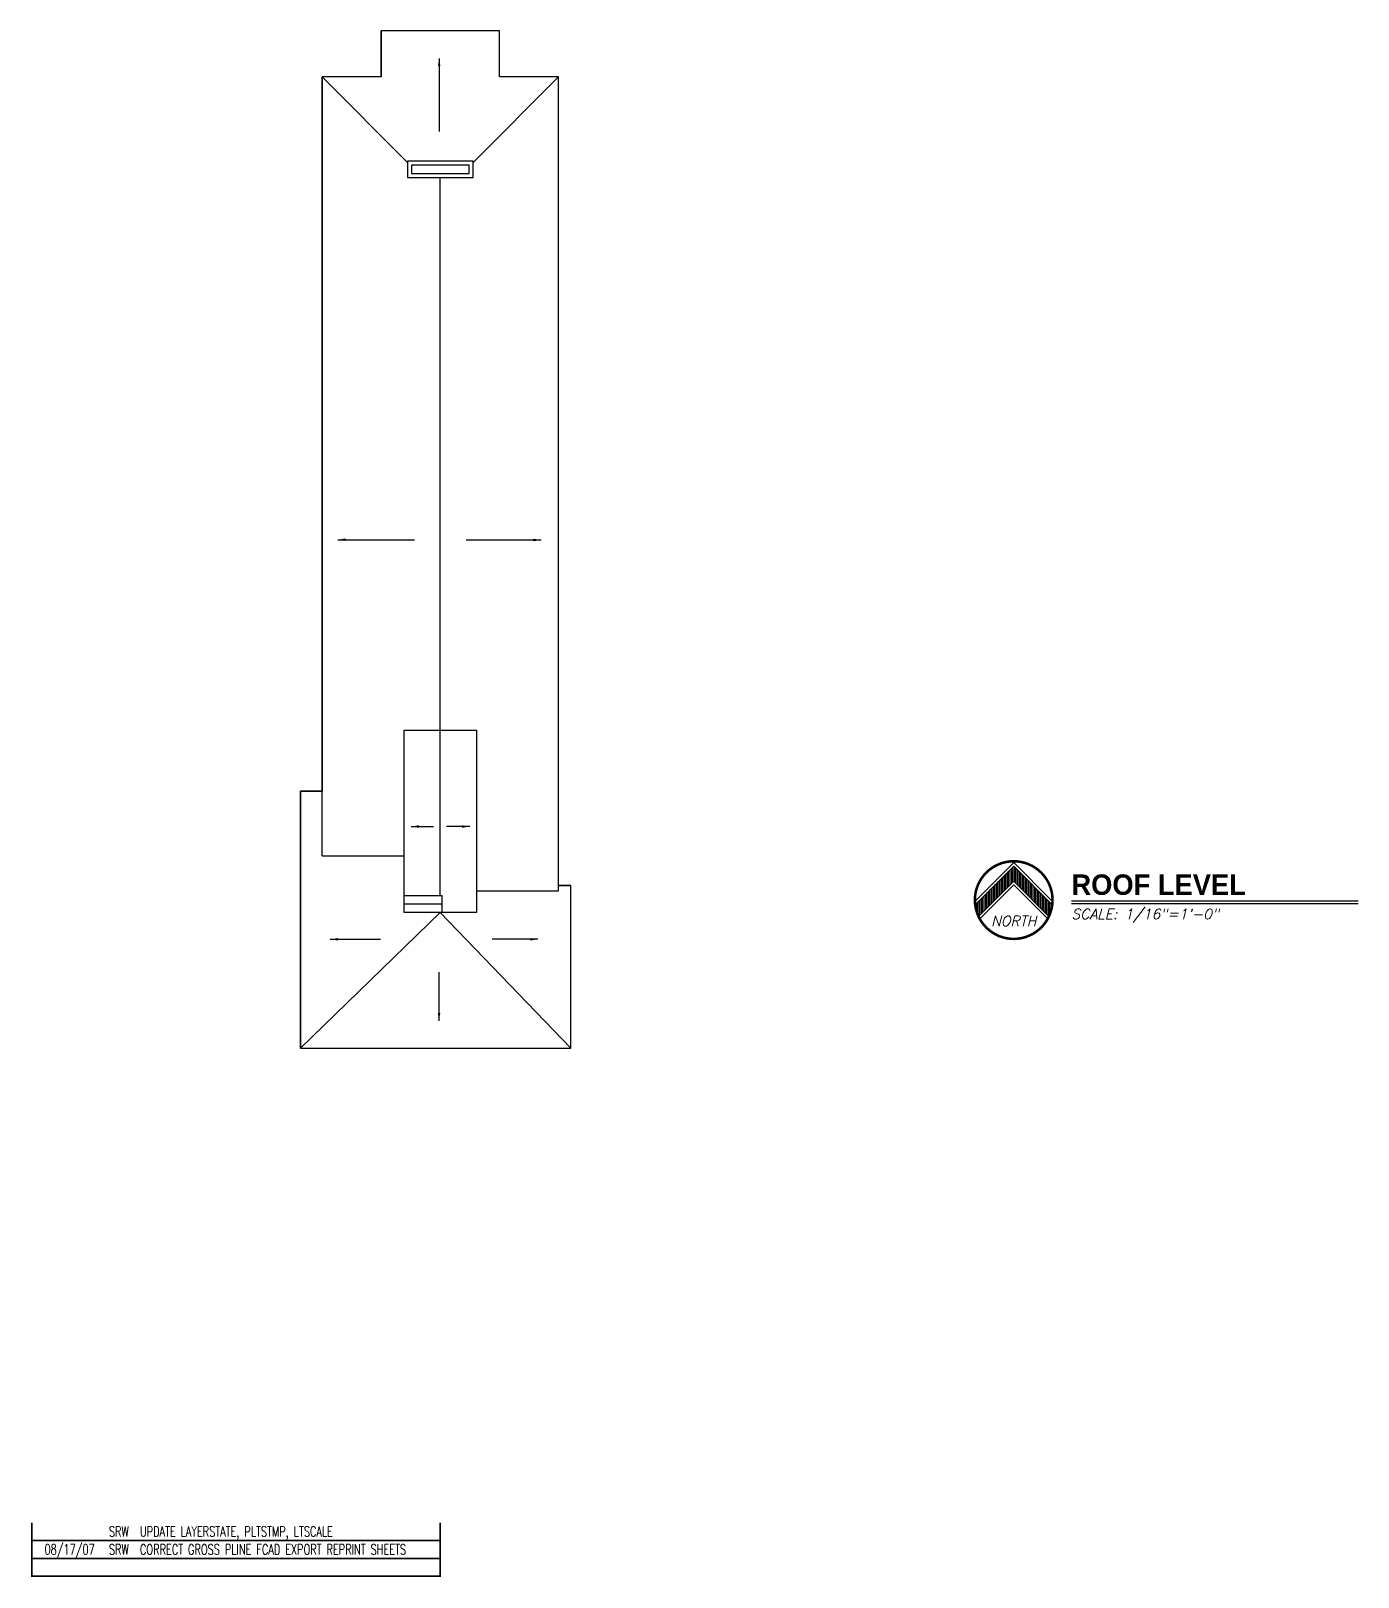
# Model space of a CAD drawing. Extents: x 249 to 3369, y -840 to 2795.
import ezdxf
from ezdxf.enums import TextEntityAlignment as Align

# ---------------------------------------------------------------- set-up
doc = ezdxf.new("R2010")
doc.units = 0
doc.header["$MEASUREMENT"] = 0
doc.layers.get('0').update_dxf_attribs({"linetype": 'CONTINUOUS'})
for name, color, linetype in [('A-ANNO-LEVL', 4, 'CONTINUOUS'), ('A-ANNO-NRTH', 4, 'CONTINUOUS'), ('A-ANNO-REVS', 1, 'CONTINUOUS'), ('A-ANNO-SCAL', 4, 'CONTINUOUS'), ('A-ROOF', 1, 'CONTINUOUS'), ('A-ROOF-ANNO', 8, 'CONTINUOUS')]:
    doc.layers.add(name, color=color, linetype=linetype)
doc.styles.add('LEVELTXT', font='bold.shx', dxfattribs={"height": 0.25})
doc.styles.add('REVISION', font='simplex', dxfattribs={"width": 0.7})
doc.styles.add('REVS', font='romans.shx', dxfattribs={"width": 0.7})
doc.styles.add('SCALETXT', font='simplex.shx', dxfattribs={"oblique": 15, "height": 0.125})
doc.dimstyles.get("Standard").update_dxf_attribs({"dimtxt": 0.18, "dimasz": 0.18, "dimexe": 0.18, "dimexo": 0.0625, "dimgap": 0.09, "dimtad": 0, "dimtih": 1, "dimtoh": 1, "dimdec": 4, "dimzin": 0, "dimdsep": 46, "dimtxsty": 'Standard', "dimcen": 0.09, "dimadec": 0, "dimazin": 0, "dimtfac": 1, "dimtdec": 4, "dimtofl": 0, "dimtmove": 0, "dimatfit": 3, "dimfxl": 1, "dimtolj": 1, "dimtzin": 0, "dimarcsym": 0})

# ---------------------------------------------------------------- blocks, each defined once
blk = doc.blocks.new('*X2')
at = {"color": 0}
for p, q in [((-0.75, 0.197), (-0.75, 0.383)), ((-0.731, 0.216), (-0.731, 0.402)), ((-0.712, 0.235), (-0.712, 0.421)), ((-0.694, 0.228), (-0.694, 0.414)), ((-0.675, 0.209), (-0.675, 0.395)), ((-0.937, 0.01), (-0.937, 0.196)), ((-0.919, 0.029), (-0.919, 0.214)), ((-0.9, 0.047), (-0.9, 0.233)), ((-0.881, 0.066), (-0.881, 0.252)), ((-0.862, 0.085), (-0.862, 0.271)), ((-0.844, 0.104), (-0.844, 0.289)), ((-0.825, 0.122), (-0.825, 0.308)), ((-0.806, 0.141), (-0.806, 0.327)), ((-0.787, 0.16), (-0.787, 0.346)), ((-0.769, 0.179), (-0.769, 0.364)), ((-0.656, 0.19), (-0.656, 0.376)), ((-0.637, 0.172), (-0.637, 0.357)), ((-0.619, 0.153), (-0.619, 0.339)), ((-0.6, 0.134), (-0.6, 0.32)), ((-0.581, 0.115), (-0.581, 0.301)), ((-0.562, 0.097), (-0.562, 0.282)), ((-0.544, 0.078), (-0.544, 0.264)), ((-0.525, 0.059), (-0.525, 0.245)), ((-0.506, 0.04), (-0.506, 0.226)), ((-0.487, 0.022), (-0.487, 0.207)), ((-1.125, -0.178), (-1.125, 0.008)), ((-1.106, -0.159), (-1.106, 0.027)), ((-1.087, -0.14), (-1.087, 0.046)), ((-1.069, -0.121), (-1.069, 0.064)), ((-1.05, -0.103), (-1.05, 0.083)), ((-1.031, -0.084), (-1.031, 0.102)), ((-1.012, -0.065), (-1.012, 0.121)), ((-0.994, -0.046), (-0.994, 0.139)), ((-0.975, -0.028), (-0.975, 0.158)), ((-0.956, -0.009), (-0.956, 0.177)), ((-0.469, 0.003), (-0.469, 0.189)), ((-0.45, -0.016), (-0.45, 0.17)), ((-0.431, -0.035), (-0.431, 0.151)), ((-0.412, -0.053), (-0.412, 0.132)), ((-0.394, -0.072), (-0.394, 0.114)), ((-0.375, -0.091), (-0.375, 0.095)), ((-0.356, -0.11), (-0.356, 0.076)), ((-0.337, -0.128), (-0.337, 0.057)), ((-0.319, -0.147), (-0.319, 0.039)), ((-0.3, -0.166), (-0.3, 0.02)), ((-0.281, -0.185), (-0.281, 0.001)), ((-1.163, -0.126), (-1.163, -0.029)), ((-1.144, -0.165), (-1.144, -0.011)), ((-0.263, -0.145), (-0.263, -0.018)), ((-0.244, -0.089), (-0.244, -0.036))]:
    blk.add_line(p, q, dxfattribs=at)
blk = doc.blocks.new('FMNORTH')
at = {"layer": 'A-ANNO-NRTH'}
for p, q in [((-0.707, 0.471), (-1.167, 0.011)), ((-0.707, 0.471), (-0.246, 0.011)), ((-0.707, 0.196), (-1.111, -0.208)), ((-0.707, 0.196), (-0.302, -0.208))]:
    blk.add_line(p, q, dxfattribs=at)
at = {"layer": 'A-ANNO-NRTH', "const_width": 0.0312}
blk.add_lwpolyline([(-1.182, 0.011, 1), (-0.231, 0.011, 1)], format="xyb", close=True, dxfattribs=at)
at = {"layer": 'A-ANNO-NRTH'}
blk.add_lwpolyline([(-1.179, -0.046), (-1.162, -0.128), (-1.133, -0.186), (-1.16, -0.125), (-1.179, -0.046), (-0.707, 0.427), (-0.234, -0.046), (-0.249, -0.111), (-0.28, -0.186), (-0.707, 0.241), (-1.133, -0.186)], dxfattribs=at)
blk.add_blockref('*X2', (0, 0), dxfattribs=at)
at = {"layer": 'A-ANNO-NRTH', "style": 'SCALETXT', "oblique": 15}
blk.add_text('NORTH', height=0.125, dxfattribs=at).set_placement((-0.707, -0.245), align=Align.MIDDLE)
blk = doc.blocks.new('VS')
at = {"layer": 'A-ANNO-LEVL', "style": 'LEVELTXT'}
blk.add_attdef('VIEW', (0, 0.075), '', height=0.25, dxfattribs=at)
at = {"layer": 'A-ANNO-SCAL', "style": 'SCALETXT', "oblique": 15}
blk.add_attdef('SCALE', (0, -0.222), '', height=0.125, dxfattribs=at)
blk = doc.blocks.new('REVISION')
at = {"const_width": 4}
blk.add_lwpolyline([(960, 42), (960, 0), (0, 0), (0, 42)], dxfattribs=at)
at = {"style": 'REVISION', "width": 0.7}
for tag, p in [('REVDATE', (30.3, 9.1)), ('REVINITIALS', (181.7, 9.1)), ('REVREASON', (254.7, 9.1))]:
    blk.add_attdef(tag, p, '', height=24, dxfattribs=at)
blk = doc.blocks.new('14_revision')
at = {"const_width": 4}
blk.add_lwpolyline([(960, 42), (960, 0), (0, 0), (0, 42)], dxfattribs=at)
at = {"style": 'REVS', "width": 0.7}
for tag, p in [('REVDATE', (29.9, 21.1)), ('REVINITIALS', (181.4, 21.1)), ('REVREASON', (254.4, 21.1))]:
    blk.add_attdef(tag, text='', height=24, dxfattribs=at).set_placement(p, align=Align.MIDDLE_LEFT)
blk = doc.blocks.new('SREV_UPDATE')
at = {"layer": 'A-ANNO-REVS'}
blk.add_blockref('14_revision', (0, 0), dxfattribs=at).add_auto_attribs({'REVREASON': 'UPDATE LAYERSTATE, PLTSTMP, LTSCALE', 'REVINITIALS': 'SRW'})

msp = doc.modelspace()

# ---------------------------------------------------------------- linework, layer by layer
at = {"layer": 'A-ANNO-LEVL'}
for p, q in [((2694.7, 749.4), (3368.6, 749.4)), ((2694.7, 743.4), (3368.6, 743.4))]:
    msp.add_line(p, q, dxfattribs=at)
at = {"layer": 'A-ROOF'}
for p, q in [((1350, 2794.6), (1072, 2794.6)), ((1072, 2686.6), (1072, 2794.6)), ((1350, 2686.6), (1350, 2794.6)), ((933, 855.6), (933, 2686.6)), ((1072, 2686.6), (933, 2686.6)), ((1134, 2485.6), (933, 2686.6)), ((1288, 2485.6), (1489, 2686.6)), ((1489, 2686.6), (1350, 2686.6)), ((1489, 773.6), (1489, 2686.6)), ((1288, 2488.2), (1134, 2488.2)), ((1134, 2488.2), (1134, 2450.2)), ((1279, 2479.2), (1143, 2479.2)), ((1143, 2479.2), (1143, 2459.2)), ((1279, 2459.2), (1279, 2479.2)), ((1288, 2450.2), (1288, 2488.2)), ((1134, 2450.2), (1288, 2450.2)), ((1143, 2459.2), (1279, 2459.2)), ((1211, 761.6), (1211, 2450.2)), ((1126, 1150.6), (1296, 1150.6)), ((1126, 722.6), (1126, 1150.6)), ((1296, 1150.6), (1296, 722.6)), ((882, 403.6), (882, 1007.6)), ((882, 1007.6), (933, 1007.6)), ((933, 855.6), (1126, 855.6)), ((1296, 773.6), (1489, 773.6)), ((1489, 785.6), (1518, 785.6)), ((1518, 403.6), (1518, 785.6)), ((1215, 761.6), (1126, 761.6)), ((1215, 742.1), (1126, 742.1)), ((1215, 722.6), (1215, 761.6)), ((1211, 722.6), (882, 403.6)), ((1296, 722.6), (1126, 722.6)), ((1518, 403.6), (1211, 722.6)), ((882, 403.6), (1518, 403.6))]:
    msp.add_line(p, q, dxfattribs=at)
msp.add_lwpolyline([(933, 2686.6), (933, 1007.6), (882, 1007.6), (882, 403.6), (1518, 403.6), (1518, 785.6), (1489, 785.6), (1489, 2686.6), (1350, 2686.6), (1350, 2794.6), (1072, 2794.6), (1072, 2686.6)], close=True, dxfattribs=at)

# ---------------------------------------------------------------- block references
at = {"layer": 'A-ANNO-LEVL', "xscale": 192, "yscale": 192, "zscale": 192}
msp.add_blockref('VS', (2694.7, 749.4), dxfattribs=at).add_auto_attribs({'VIEW': 'ROOF LEVEL', 'SCALE': 'SCALE: 1/16"=1\'-0"'})
at = {"layer": 'A-ANNO-NRTH', "xscale": 192, "yscale": 192, "zscale": 192}
msp.add_blockref('FMNORTH', (2694.7, 749.4), dxfattribs=at)
at = {"layer": 'A-ANNO-REVS'}
for name, p in [('SREV_UPDATE', (250.5, -753.9)), ('REVISION', (250.5, -837.9))]:
    msp.add_blockref(name, p, dxfattribs=at)
msp.add_blockref('14_revision', (250.5, -795.9), dxfattribs=at).add_auto_attribs({'REVREASON': 'CORRECT GROSS PLINE FCAD EXPORT REPRINT SHEETS', 'REVINITIALS': 'SRW', 'REVDATE': '08/17/07'})

# ---------------------------------------------------------------- leaders
at = {"layer": 'A-ROOF-ANNO'}
for points in [[(1208.3, 2729.8), (1208.3, 2558.4)], [(970.1, 1598.6), (1150.6, 1598.6)], [(1448, 1597.9), (1271.5, 1597.9)], [(1142.6, 924.4), (1195.1, 924.4)], [(1280.2, 924.4), (1225.2, 924.4)], [(952.4, 659.3), (1070, 659.3)], [(1440.4, 659.3), (1332.8, 659.3)], [(1208.1, 467.9), (1208.1, 582.1)]]:
    msp.add_leader(points, dimstyle='Standard', override={"dimscale": 192, "dimasz": 0.09375, "dimgap": 0.09, "dimtad": 0, "dimlunit": 4, "dimdle": 0.03125, "dimtmove": 2}, dxfattribs=at)

doc.saveas('drawing.dxf')
